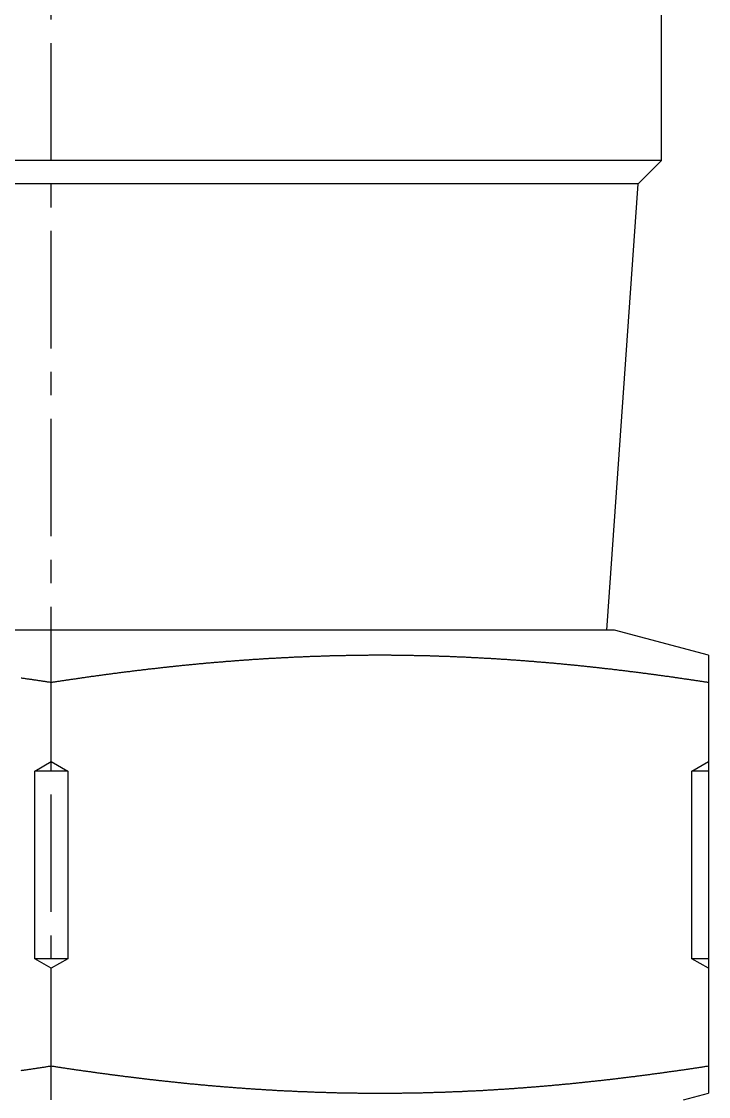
# Model space of a CAD drawing. Extents: x 15.3 to 102.8, y -16.9 to 75.1.
# Drawn here: x 93.87 to 101.19, y 12.31 to 23.75 of the extents above; entities that cross this region are included whole.
import ezdxf

# ---------------------------------------------------------------- set-up
doc = ezdxf.new("R2010")
doc.units = 0
doc.linetypes.add('CENTER', pattern=[2, 1.25, -0.25, 0.25, -0.25])
doc.layers.get('0').update_dxf_attribs({"linetype": 'CONTINUOUS'})
doc.layers.add('CENTER', color=1, linetype='CENTER')

msp = doc.modelspace()

# ---------------------------------------------------------------- linework, layer by layer
at = {"color": 7, "linetype": 'CONTINUOUS'}
for p, q in [((100.685, 22.274), (100.685, 24.674)), ((100.685, 22.274), (87.685, 22.274)), ((100.435, 22.024), (100.685, 22.274)), ((100.435, 22.024), (87.935, 22.024)), ((100.103, 17.274), (100.435, 22.024)), ((100.185, 17.274), (88.185, 17.274)), ((101.185, 17.006), (100.185, 17.274)), ((101.185, 17.006), (101.185, 12.345)), ((94.185, 15.874), (94.185, 16.716)), ((94.009, 15.774), (94.185, 15.874)), ((94.185, 15.874), (94.362, 15.774)), ((101.009, 15.774), (101.185, 15.874)), ((94.362, 15.774), (94.009, 15.774)), ((94.009, 13.774), (94.009, 15.774)), ((94.362, 15.774), (94.362, 13.774)), ((101.009, 13.774), (101.009, 15.774)), ((101.185, 15.774), (101.009, 15.774)), ((94.185, 13.674), (94.009, 13.774)), ((94.362, 13.774), (94.009, 13.774)), ((94.362, 13.774), (94.185, 13.674)), ((101.185, 13.674), (101.009, 13.774)), ((101.185, 13.774), (101.009, 13.774)), ((94.185, 12.635), (94.185, 13.674)), ((100.92, 12.274), (101.185, 12.345))]:
    msp.add_line(p, q, dxfattribs=at)
at = {"color": 7}
for points in [[(101.185, 16.716, 0), (101.176, 16.717, 0), (101.166, 16.719, 0), (101.157, 16.72, 0), (101.147, 16.721, 0), (101.138, 16.723, 0), (101.128, 16.724, 0), (101.119, 16.726, 0), (101.109, 16.727, 0), (101.1, 16.729, 0), (101.091, 16.73, 0), (101.081, 16.732, 0), (101.072, 16.733, 0), (101.062, 16.735, 0), (101.053, 16.736, 0), (101.043, 16.737, 0), (101.034, 16.739, 0), (101.024, 16.74, 0), (101.015, 16.742, 0), (101.005, 16.743, 0), (100.996, 16.744, 0), (100.987, 16.746, 0), (100.977, 16.747, 0), (100.968, 16.749, 0), (100.958, 16.75, 0), (100.949, 16.751, 0), (100.939, 16.753, 0), (100.93, 16.754, 0), (100.92, 16.756, 0), (100.911, 16.757, 0), (100.901, 16.758, 0), (100.892, 16.76, 0), (100.882, 16.761, 0), (100.873, 16.762, 0), (100.863, 16.764, 0), (100.854, 16.765, 0), (100.845, 16.766, 0), (100.835, 16.768, 0), (100.826, 16.769, 0), (100.816, 16.77, 0), (100.807, 16.772, 0), (100.797, 16.773, 0), (100.788, 16.774, 0), (100.778, 16.776, 0), (100.769, 16.777, 0), (100.759, 16.779, 0), (100.75, 16.78, 0), (100.74, 16.781, 0), (100.731, 16.782, 0), (100.721, 16.784, 0), (100.712, 16.785, 0), (100.702, 16.786, 0), (100.693, 16.788, 0), (100.683, 16.789, 0), (100.674, 16.79, 0), (100.665, 16.792, 0), (100.655, 16.793, 0), (100.646, 16.794, 0), (100.636, 16.795, 0), (100.627, 16.797, 0), (100.617, 16.798, 0), (100.608, 16.799, 0), (100.598, 16.801, 0), (100.589, 16.802, 0), (100.579, 16.803, 0), (100.57, 16.804, 0), (100.56, 16.806, 0), (100.551, 16.807, 0), (100.541, 16.808, 0), (100.532, 16.809, 0), (100.522, 16.811, 0), (100.513, 16.812, 0), (100.503, 16.813, 0), (100.494, 16.814, 0), (100.484, 16.816, 0), (100.475, 16.817, 0), (100.465, 16.818, 0), (100.456, 16.819, 0), (100.446, 16.82, 0), (100.437, 16.822, 0), (100.427, 16.823, 0), (100.418, 16.824, 0), (100.408, 16.825, 0), (100.399, 16.826, 0), (100.389, 16.828, 0), (100.38, 16.829, 0), (100.37, 16.83, 0), (100.361, 16.831, 0), (100.351, 16.832, 0), (100.342, 16.834, 0), (100.333, 16.835, 0), (100.323, 16.836, 0), (100.314, 16.837, 0), (100.304, 16.838, 0), (100.295, 16.84, 0), (100.285, 16.841, 0), (100.276, 16.842, 0), (100.266, 16.843, 0), (100.257, 16.844, 0), (100.247, 16.845, 0), (100.238, 16.846, 0), (100.228, 16.848, 0), (100.219, 16.849, 0), (100.209, 16.85, 0), (100.2, 16.851, 0), (100.19, 16.852, 0), (100.181, 16.853, 0), (100.171, 16.854, 0), (100.162, 16.855, 0), (100.152, 16.857, 0), (100.143, 16.858, 0), (100.133, 16.859, 0), (100.124, 16.86, 0), (100.114, 16.861, 0), (100.105, 16.862, 0), (100.095, 16.863, 0), (100.086, 16.864, 0), (100.076, 16.865, 0), (100.067, 16.866, 0), (100.057, 16.867, 0), (100.048, 16.869, 0), (100.038, 16.869, 0), (100.028, 16.871, 0), (100.019, 16.872, 0), (100.009, 16.873, 0), (100, 16.874, 0), (99.99, 16.875, 0), (99.981, 16.876, 0), (99.971, 16.877, 0), (99.962, 16.878, 0), (99.952, 16.879, 0), (99.943, 16.88, 0), (99.933, 16.881, 0), (99.924, 16.882, 0), (99.914, 16.883, 0), (99.905, 16.884, 0), (99.895, 16.885, 0), (99.886, 16.886, 0), (99.876, 16.887, 0), (99.867, 16.888, 0), (99.857, 16.889, 0), (99.848, 16.89, 0), (99.838, 16.891, 0), (99.829, 16.892, 0), (99.819, 16.893, 0), (99.81, 16.894, 0), (99.8, 16.895, 0), (99.791, 16.896, 0), (99.781, 16.897, 0), (99.772, 16.898, 0), (99.762, 16.899, 0), (99.753, 16.9, 0), (99.743, 16.901, 0), (99.734, 16.902, 0), (99.724, 16.903, 0), (99.715, 16.904, 0), (99.705, 16.904, 0), (99.695, 16.905, 0), (99.686, 16.906, 0), (99.677, 16.907, 0), (99.667, 16.908, 0), (99.657, 16.909, 0), (99.648, 16.91, 0), (99.638, 16.911, 0), (99.629, 16.912, 0), (99.619, 16.913, 0), (99.61, 16.914, 0), (99.6, 16.915, 0), (99.591, 16.915, 0), (99.581, 16.916, 0), (99.572, 16.917, 0), (99.562, 16.918, 0), (99.553, 16.919, 0), (99.543, 16.92, 0), (99.534, 16.921, 0), (99.524, 16.922, 0), (99.514, 16.922, 0), (99.505, 16.923, 0), (99.496, 16.924, 0), (99.486, 16.925, 0), (99.476, 16.926, 0), (99.467, 16.927, 0), (99.457, 16.927, 0), (99.448, 16.928, 0), (99.438, 16.929, 0), (99.429, 16.93, 0), (99.419, 16.931, 0), (99.41, 16.931, 0), (99.4, 16.932, 0), (99.391, 16.933, 0), (99.381, 16.934, 0), (99.372, 16.935, 0), (99.362, 16.935, 0), (99.353, 16.936, 0), (99.343, 16.937, 0), (99.333, 16.938, 0), (99.324, 16.939, 0), (99.314, 16.939, 0), (99.305, 16.94, 0), (99.295, 16.941, 0), (99.286, 16.942, 0), (99.276, 16.942, 0), (99.267, 16.943, 0), (99.257, 16.944, 0), (99.248, 16.945, 0), (99.238, 16.945, 0), (99.228, 16.946, 0), (99.219, 16.947, 0), (99.21, 16.948, 0), (99.2, 16.948, 0), (99.19, 16.949, 0), (99.181, 16.95, 0), (99.171, 16.95, 0), (99.162, 16.951, 0), (99.152, 16.952, 0), (99.143, 16.952, 0), (99.133, 16.953, 0), (99.124, 16.954, 0), (99.114, 16.954, 0), (99.105, 16.955, 0), (99.095, 16.956, 0), (99.085, 16.956, 0), (99.076, 16.957, 0), (99.066, 16.958, 0), (99.057, 16.958, 0), (99.047, 16.959, 0), (99.038, 16.96, 0), (99.028, 16.96, 0), (99.019, 16.961, 0), (99.009, 16.962, 0), (98.999, 16.962, 0), (98.99, 16.963, 0), (98.98, 16.963, 0), (98.971, 16.964, 0), (98.961, 16.965, 0), (98.952, 16.965, 0), (98.942, 16.966, 0), (98.933, 16.966, 0), (98.923, 16.967, 0), (98.914, 16.968, 0), (98.904, 16.968, 0), (98.894, 16.969, 0), (98.885, 16.969, 0), (98.875, 16.97, 0), (98.866, 16.971, 0), (98.856, 16.971, 0), (98.847, 16.972, 0), (98.837, 16.972, 0), (98.828, 16.973, 0), (98.818, 16.973, 0), (98.809, 16.974, 0), (98.799, 16.974, 0), (98.79, 16.975, 0), (98.78, 16.976, 0), (98.77, 16.976, 0), (98.761, 16.977, 0), (98.751, 16.977, 0), (98.742, 16.977, 0), (98.732, 16.978, 0), (98.723, 16.979, 0), (98.713, 16.979, 0), (98.704, 16.98, 0), (98.694, 16.98, 0), (98.684, 16.98, 0), (98.675, 16.981, 0), (98.665, 16.981, 0), (98.656, 16.982, 0), (98.646, 16.982, 0), (98.637, 16.983, 0), (98.627, 16.983, 0), (98.618, 16.984, 0), (98.608, 16.984, 0), (98.598, 16.985, 0), (98.589, 16.985, 0), (98.579, 16.985, 0), (98.57, 16.986, 0), (98.56, 16.986, 0), (98.551, 16.987, 0), (98.541, 16.987, 0), (98.531, 16.988, 0), (98.522, 16.988, 0), (98.512, 16.988, 0), (98.503, 16.989, 0), (98.493, 16.989, 0), (98.484, 16.99, 0), (98.474, 16.99, 0), (98.465, 16.99, 0), (98.455, 16.991, 0), (98.445, 16.991, 0), (98.436, 16.991, 0), (98.426, 16.992, 0), (98.417, 16.992, 0), (98.407, 16.992, 0), (98.398, 16.993, 0), (98.388, 16.993, 0), (98.379, 16.994, 0), (98.369, 16.994, 0), (98.359, 16.994, 0), (98.35, 16.995, 0), (98.34, 16.995, 0), (98.331, 16.995, 0), (98.321, 16.995, 0), (98.312, 16.996, 0), (98.302, 16.996, 0), (98.293, 16.996, 0), (98.283, 16.997, 0), (98.273, 16.997, 0), (98.264, 16.997, 0), (98.254, 16.998, 0), (98.245, 16.998, 0), (98.235, 16.998, 0), (98.226, 16.998, 0), (98.216, 16.999, 0), (98.206, 16.999, 0), (98.197, 16.999, 0), (98.187, 16.999, 0), (98.178, 17, 0), (98.168, 17, 0), (98.159, 17, 0), (98.149, 17, 0), (98.139, 17.001, 0), (98.13, 17.001, 0), (98.12, 17.001, 0), (98.111, 17.001, 0), (98.101, 17.001, 0), (98.092, 17.002, 0), (98.082, 17.002, 0), (98.073, 17.002, 0), (98.063, 17.002, 0), (98.053, 17.002, 0), (98.044, 17.003, 0), (98.034, 17.003, 0), (98.025, 17.003, 0), (98.015, 17.003, 0), (98.006, 17.003, 0), (97.996, 17.003, 0), (97.987, 17.003, 0), (97.977, 17.004, 0), (97.967, 17.004, 0), (97.958, 17.004, 0), (97.948, 17.004, 0), (97.939, 17.004, 0), (97.929, 17.004, 0), (97.919, 17.005, 0), (97.91, 17.005, 0), (97.9, 17.005, 0), (97.891, 17.005, 0), (97.881, 17.005, 0), (97.872, 17.005, 0), (97.862, 17.005, 0), (97.853, 17.005, 0), (97.843, 17.005, 0), (97.833, 17.005, 0), (97.824, 17.005, 0), (97.814, 17.005, 0), (97.805, 17.006, 0), (97.795, 17.006, 0), (97.786, 17.006, 0), (97.776, 17.006, 0), (97.766, 17.006, 0), (97.757, 17.006, 0), (97.747, 17.006, 0), (97.738, 17.006, 0), (97.728, 17.006, 0), (97.719, 17.006, 0), (97.709, 17.006, 0), (97.7, 17.006, 0), (97.69, 17.006, 0), (97.68, 17.006, 0), (97.671, 17.006, 0), (97.661, 17.006, 0), (97.652, 17.006, 0), (97.642, 17.006, 0), (97.632, 17.006, 0), (97.623, 17.006, 0), (97.613, 17.006, 0), (97.604, 17.006, 0), (97.594, 17.006, 0), (97.585, 17.006, 0), (97.575, 17.006, 0), (97.566, 17.006, 0), (97.556, 17.005, 0), (97.546, 17.005, 0), (97.537, 17.005, 0), (97.527, 17.005, 0), (97.518, 17.005, 0), (97.508, 17.005, 0), (97.499, 17.005, 0), (97.489, 17.005, 0), (97.48, 17.005, 0), (97.47, 17.005, 0), (97.46, 17.005, 0), (97.451, 17.004, 0), (97.441, 17.004, 0), (97.432, 17.004, 0), (97.422, 17.004, 0), (97.412, 17.004, 0), (97.403, 17.004, 0), (97.393, 17.004, 0), (97.384, 17.003, 0), (97.374, 17.003, 0), (97.365, 17.003, 0), (97.355, 17.003, 0), (97.346, 17.003, 0), (97.336, 17.003, 0), (97.326, 17.003, 0), (97.317, 17.002, 0), (97.307, 17.002, 0), (97.298, 17.002, 0), (97.288, 17.002, 0), (97.279, 17.002, 0), (97.269, 17.001, 0), (97.26, 17.001, 0), (97.25, 17.001, 0), (97.24, 17.001, 0), (97.231, 17, 0), (97.221, 17, 0), (97.212, 17, 0), (97.202, 17, 0), (97.192, 17, 0), (97.183, 16.999, 0), (97.173, 16.999, 0), (97.164, 16.999, 0), (97.154, 16.999, 0), (97.145, 16.998, 0), (97.135, 16.998, 0), (97.126, 16.998, 0), (97.116, 16.997, 0), (97.106, 16.997, 0), (97.097, 16.997, 0), (97.087, 16.997, 0), (97.078, 16.996, 0), (97.068, 16.996, 0), (97.059, 16.996, 0), (97.049, 16.995, 0), (97.04, 16.995, 0), (97.03, 16.995, 0), (97.02, 16.994, 0), (97.011, 16.994, 0), (97.001, 16.994, 0), (96.992, 16.994, 0), (96.982, 16.993, 0), (96.973, 16.993, 0), (96.963, 16.992, 0), (96.954, 16.992, 0), (96.944, 16.992, 0), (96.934, 16.991, 0), (96.925, 16.991, 0), (96.915, 16.991, 0), (96.906, 16.99, 0), (96.896, 16.99, 0), (96.887, 16.99, 0), (96.877, 16.989, 0), (96.868, 16.989, 0), (96.858, 16.988, 0), (96.848, 16.988, 0), (96.839, 16.988, 0), (96.829, 16.987, 0), (96.82, 16.987, 0), (96.81, 16.986, 0), (96.801, 16.986, 0), (96.791, 16.985, 0), (96.781, 16.985, 0), (96.772, 16.985, 0), (96.762, 16.984, 0), (96.753, 16.984, 0), (96.743, 16.983, 0), (96.734, 16.983, 0), (96.724, 16.982, 0), (96.715, 16.982, 0), (96.705, 16.981, 0), (96.695, 16.981, 0), (96.686, 16.98, 0), (96.676, 16.98, 0), (96.667, 16.98, 0), (96.657, 16.979, 0), (96.648, 16.979, 0), (96.638, 16.978, 0), (96.629, 16.977, 0), (96.619, 16.977, 0), (96.609, 16.977, 0), (96.6, 16.976, 0), (96.59, 16.976, 0), (96.581, 16.975, 0), (96.571, 16.974, 0), (96.562, 16.974, 0), (96.552, 16.973, 0), (96.543, 16.973, 0), (96.533, 16.972, 0), (96.523, 16.972, 0), (96.514, 16.971, 0), (96.504, 16.971, 0), (96.495, 16.97, 0), (96.485, 16.969, 0), (96.476, 16.969, 0), (96.466, 16.968, 0), (96.457, 16.968, 0), (96.447, 16.967, 0), (96.438, 16.966, 0), (96.428, 16.966, 0), (96.418, 16.965, 0), (96.409, 16.965, 0), (96.399, 16.964, 0), (96.39, 16.963, 0), (96.38, 16.963, 0), (96.371, 16.962, 0), (96.361, 16.962, 0), (96.352, 16.961, 0), (96.342, 16.96, 0), (96.333, 16.96, 0), (96.323, 16.959, 0), (96.314, 16.958, 0), (96.304, 16.958, 0), (96.294, 16.957, 0), (96.285, 16.956, 0), (96.275, 16.956, 0), (96.266, 16.955, 0), (96.256, 16.954, 0), (96.247, 16.954, 0), (96.237, 16.953, 0), (96.228, 16.952, 0), (96.218, 16.952, 0), (96.209, 16.951, 0), (96.199, 16.95, 0), (96.189, 16.95, 0), (96.18, 16.949, 0), (96.17, 16.948, 0), (96.161, 16.948, 0), (96.151, 16.947, 0), (96.142, 16.946, 0), (96.132, 16.945, 0), (96.123, 16.945, 0), (96.113, 16.944, 0), (96.104, 16.943, 0), (96.094, 16.942, 0), (96.085, 16.942, 0), (96.075, 16.941, 0), (96.066, 16.94, 0), (96.056, 16.939, 0), (96.046, 16.939, 0), (96.037, 16.938, 0), (96.027, 16.937, 0), (96.018, 16.936, 0), (96.008, 16.935, 0), (95.999, 16.935, 0), (95.989, 16.934, 0), (95.98, 16.933, 0), (95.97, 16.932, 0), (95.961, 16.931, 0), (95.951, 16.931, 0), (95.942, 16.93, 0), (95.932, 16.929, 0), (95.922, 16.928, 0), (95.913, 16.927, 0), (95.903, 16.927, 0), (95.894, 16.926, 0), (95.884, 16.925, 0), (95.875, 16.924, 0), (95.865, 16.923, 0), (95.856, 16.922, 0), (95.846, 16.922, 0), (95.837, 16.921, 0), (95.827, 16.92, 0), (95.818, 16.919, 0), (95.808, 16.918, 0), (95.799, 16.917, 0), (95.789, 16.916, 0), (95.779, 16.915, 0), (95.77, 16.915, 0), (95.76, 16.914, 0), (95.751, 16.913, 0), (95.741, 16.912, 0), (95.732, 16.911, 0), (95.722, 16.91, 0), (95.713, 16.909, 0), (95.703, 16.908, 0), (95.694, 16.907, 0), (95.684, 16.906, 0), (95.675, 16.905, 0), (95.665, 16.904, 0), (95.656, 16.904, 0), (95.646, 16.903, 0), (95.637, 16.902, 0), (95.627, 16.901, 0), (95.618, 16.9, 0), (95.608, 16.899, 0), (95.599, 16.898, 0), (95.589, 16.897, 0), (95.58, 16.896, 0), (95.57, 16.895, 0), (95.561, 16.894, 0), (95.551, 16.893, 0), (95.541, 16.892, 0), (95.532, 16.891, 0), (95.522, 16.89, 0), (95.513, 16.889, 0), (95.504, 16.888, 0), (95.494, 16.887, 0), (95.484, 16.886, 0), (95.475, 16.885, 0), (95.465, 16.884, 0), (95.456, 16.883, 0), (95.446, 16.882, 0), (95.437, 16.881, 0), (95.427, 16.88, 0), (95.418, 16.879, 0), (95.408, 16.878, 0), (95.399, 16.877, 0), (95.389, 16.876, 0), (95.38, 16.875, 0), (95.37, 16.874, 0), (95.361, 16.873, 0), (95.351, 16.872, 0), (95.342, 16.871, 0), (95.332, 16.869, 0), (95.323, 16.869, 0), (95.313, 16.867, 0), (95.304, 16.866, 0), (95.294, 16.865, 0), (95.285, 16.864, 0), (95.275, 16.863, 0), (95.266, 16.862, 0), (95.256, 16.861, 0), (95.247, 16.86, 0), (95.237, 16.859, 0), (95.228, 16.858, 0), (95.218, 16.857, 0), (95.209, 16.855, 0), (95.199, 16.854, 0), (95.19, 16.853, 0), (95.18, 16.852, 0), (95.171, 16.851, 0), (95.161, 16.85, 0), (95.152, 16.849, 0), (95.142, 16.848, 0), (95.133, 16.846, 0), (95.123, 16.845, 0), (95.114, 16.844, 0), (95.104, 16.843, 0), (95.095, 16.842, 0), (95.085, 16.841, 0), (95.076, 16.84, 0), (95.066, 16.838, 0), (95.057, 16.837, 0), (95.047, 16.836, 0), (95.038, 16.835, 0), (95.028, 16.834, 0), (95.019, 16.832, 0), (95.009, 16.831, 0), (95, 16.83, 0), (94.99, 16.829, 0), (94.981, 16.828, 0), (94.971, 16.826, 0), (94.962, 16.825, 0), (94.952, 16.824, 0), (94.943, 16.823, 0), (94.933, 16.822, 0), (94.924, 16.82, 0), (94.914, 16.819, 0), (94.905, 16.818, 0), (94.895, 16.817, 0), (94.886, 16.816, 0), (94.876, 16.814, 0), (94.867, 16.813, 0), (94.858, 16.812, 0), (94.848, 16.811, 0), (94.838, 16.809, 0), (94.829, 16.808, 0), (94.82, 16.807, 0), (94.81, 16.806, 0), (94.801, 16.804, 0), (94.791, 16.803, 0), (94.782, 16.802, 0), (94.772, 16.801, 0), (94.763, 16.799, 0), (94.753, 16.798, 0), (94.744, 16.797, 0), (94.734, 16.795, 0), (94.725, 16.794, 0), (94.715, 16.793, 0), (94.706, 16.792, 0), (94.696, 16.79, 0), (94.687, 16.789, 0), (94.677, 16.788, 0), (94.668, 16.786, 0), (94.658, 16.785, 0), (94.649, 16.784, 0), (94.639, 16.782, 0), (94.63, 16.781, 0), (94.621, 16.78, 0), (94.611, 16.779, 0), (94.602, 16.777, 0), (94.592, 16.776, 0), (94.583, 16.774, 0), (94.573, 16.773, 0), (94.564, 16.772, 0), (94.554, 16.77, 0), (94.545, 16.769, 0), (94.535, 16.768, 0), (94.526, 16.766, 0), (94.516, 16.765, 0), (94.507, 16.764, 0), (94.497, 16.762, 0), (94.488, 16.761, 0), (94.478, 16.76, 0), (94.469, 16.758, 0), (94.46, 16.757, 0), (94.45, 16.756, 0), (94.441, 16.754, 0), (94.431, 16.753, 0), (94.422, 16.751, 0), (94.412, 16.75, 0), (94.403, 16.749, 0), (94.393, 16.747, 0), (94.384, 16.746, 0), (94.374, 16.744, 0), (94.365, 16.743, 0), (94.355, 16.742, 0), (94.346, 16.74, 0), (94.337, 16.739, 0), (94.327, 16.737, 0), (94.317, 16.736, 0), (94.308, 16.735, 0), (94.299, 16.733, 0), (94.289, 16.732, 0), (94.28, 16.73, 0), (94.27, 16.729, 0), (94.261, 16.727, 0), (94.251, 16.726, 0), (94.242, 16.724, 0), (94.232, 16.723, 0), (94.223, 16.721, 0), (94.213, 16.72, 0), (94.204, 16.719, 0), (94.195, 16.717, 0), (94.185, 16.716, 0)], [(94.185, 16.716, 0), (94.176, 16.717, 0), (94.166, 16.719, 0), (94.157, 16.72, 0), (94.147, 16.721, 0), (94.138, 16.723, 0), (94.128, 16.724, 0), (94.119, 16.726, 0), (94.109, 16.727, 0), (94.1, 16.729, 0), (94.091, 16.73, 0), (94.081, 16.732, 0), (94.072, 16.733, 0), (94.062, 16.735, 0), (94.053, 16.736, 0), (94.043, 16.737, 0), (94.034, 16.739, 0), (94.024, 16.74, 0), (94.015, 16.742, 0), (94.005, 16.743, 0), (93.996, 16.744, 0), (93.987, 16.746, 0), (93.977, 16.747, 0), (93.968, 16.749, 0), (93.958, 16.75, 0), (93.949, 16.751, 0), (93.939, 16.753, 0), (93.93, 16.754, 0), (93.92, 16.756, 0), (93.911, 16.757, 0), (93.901, 16.758, 0), (93.892, 16.76, 0), (93.882, 16.761, 0), (93.873, 16.762, 0), (93.864, 16.764, 0)], [(93.864, 12.587, 0), (93.873, 12.588, 0), (93.882, 12.59, 0), (93.892, 12.591, 0), (93.901, 12.593, 0), (93.911, 12.594, 0), (93.92, 12.595, 0), (93.93, 12.597, 0), (93.939, 12.598, 0), (93.949, 12.6, 0), (93.958, 12.601, 0), (93.968, 12.602, 0), (93.977, 12.604, 0), (93.987, 12.605, 0), (93.996, 12.607, 0), (94.005, 12.608, 0), (94.015, 12.609, 0), (94.024, 12.611, 0), (94.034, 12.612, 0), (94.043, 12.614, 0), (94.053, 12.615, 0), (94.062, 12.616, 0), (94.072, 12.618, 0), (94.081, 12.619, 0), (94.091, 12.621, 0), (94.1, 12.622, 0), (94.109, 12.623, 0), (94.119, 12.625, 0), (94.128, 12.626, 0), (94.138, 12.628, 0), (94.147, 12.629, 0), (94.157, 12.631, 0), (94.166, 12.632, 0), (94.176, 12.634, 0), (94.185, 12.635, 0)], [(94.185, 12.635, 0), (94.195, 12.634, 0), (94.204, 12.632, 0), (94.213, 12.631, 0), (94.223, 12.629, 0), (94.232, 12.628, 0), (94.242, 12.626, 0), (94.251, 12.625, 0), (94.261, 12.623, 0), (94.27, 12.622, 0), (94.28, 12.621, 0), (94.289, 12.619, 0), (94.299, 12.618, 0), (94.308, 12.616, 0), (94.317, 12.615, 0), (94.327, 12.614, 0), (94.337, 12.612, 0), (94.346, 12.611, 0), (94.355, 12.609, 0), (94.365, 12.608, 0), (94.374, 12.607, 0), (94.384, 12.605, 0), (94.393, 12.604, 0), (94.403, 12.602, 0), (94.412, 12.601, 0), (94.422, 12.6, 0), (94.431, 12.598, 0), (94.441, 12.597, 0), (94.45, 12.595, 0), (94.46, 12.594, 0), (94.469, 12.593, 0), (94.478, 12.591, 0), (94.488, 12.59, 0), (94.497, 12.588, 0), (94.507, 12.587, 0), (94.516, 12.586, 0), (94.526, 12.584, 0), (94.535, 12.583, 0), (94.545, 12.582, 0), (94.554, 12.58, 0), (94.564, 12.579, 0), (94.573, 12.578, 0), (94.583, 12.576, 0), (94.592, 12.575, 0), (94.602, 12.574, 0), (94.611, 12.572, 0), (94.621, 12.571, 0), (94.63, 12.57, 0), (94.639, 12.568, 0), (94.649, 12.567, 0), (94.658, 12.566, 0), (94.668, 12.565, 0), (94.677, 12.563, 0), (94.687, 12.562, 0), (94.696, 12.561, 0), (94.706, 12.559, 0), (94.715, 12.558, 0), (94.725, 12.557, 0), (94.734, 12.555, 0), (94.744, 12.554, 0), (94.753, 12.553, 0), (94.763, 12.552, 0), (94.772, 12.55, 0), (94.782, 12.549, 0), (94.791, 12.548, 0), (94.801, 12.546, 0), (94.81, 12.545, 0), (94.82, 12.544, 0), (94.829, 12.543, 0), (94.838, 12.541, 0), (94.848, 12.54, 0), (94.858, 12.539, 0), (94.867, 12.538, 0), (94.876, 12.537, 0), (94.886, 12.535, 0), (94.895, 12.534, 0), (94.905, 12.533, 0), (94.914, 12.532, 0), (94.924, 12.53, 0), (94.933, 12.529, 0), (94.943, 12.528, 0), (94.952, 12.527, 0), (94.962, 12.526, 0), (94.971, 12.524, 0), (94.981, 12.523, 0), (94.99, 12.522, 0), (95, 12.521, 0), (95.009, 12.52, 0), (95.019, 12.518, 0), (95.028, 12.517, 0), (95.038, 12.516, 0), (95.047, 12.515, 0), (95.057, 12.514, 0), (95.066, 12.512, 0), (95.076, 12.511, 0), (95.085, 12.51, 0), (95.095, 12.509, 0), (95.104, 12.508, 0), (95.114, 12.507, 0), (95.123, 12.506, 0), (95.133, 12.505, 0), (95.142, 12.503, 0), (95.152, 12.502, 0), (95.161, 12.501, 0), (95.171, 12.5, 0), (95.18, 12.499, 0), (95.19, 12.498, 0), (95.199, 12.497, 0), (95.209, 12.495, 0), (95.218, 12.494, 0), (95.228, 12.493, 0), (95.237, 12.492, 0), (95.247, 12.491, 0), (95.256, 12.49, 0), (95.266, 12.489, 0), (95.275, 12.488, 0), (95.285, 12.487, 0), (95.294, 12.486, 0), (95.304, 12.485, 0), (95.313, 12.483, 0), (95.323, 12.482, 0), (95.332, 12.481, 0), (95.342, 12.48, 0), (95.351, 12.479, 0), (95.361, 12.478, 0), (95.37, 12.477, 0), (95.38, 12.476, 0), (95.389, 12.475, 0), (95.399, 12.474, 0), (95.408, 12.473, 0), (95.418, 12.472, 0), (95.427, 12.471, 0), (95.437, 12.47, 0), (95.446, 12.469, 0), (95.456, 12.468, 0), (95.465, 12.467, 0), (95.475, 12.466, 0), (95.484, 12.465, 0), (95.494, 12.464, 0), (95.504, 12.463, 0), (95.513, 12.462, 0), (95.522, 12.461, 0), (95.532, 12.46, 0), (95.541, 12.459, 0), (95.551, 12.458, 0), (95.561, 12.457, 0), (95.57, 12.456, 0), (95.58, 12.455, 0), (95.589, 12.454, 0), (95.599, 12.453, 0), (95.608, 12.452, 0), (95.618, 12.451, 0), (95.627, 12.45, 0), (95.637, 12.449, 0), (95.646, 12.448, 0), (95.656, 12.447, 0), (95.665, 12.446, 0), (95.675, 12.445, 0), (95.684, 12.444, 0), (95.694, 12.444, 0), (95.703, 12.443, 0), (95.713, 12.442, 0), (95.722, 12.441, 0), (95.732, 12.44, 0), (95.741, 12.439, 0), (95.751, 12.438, 0), (95.76, 12.437, 0), (95.77, 12.436, 0), (95.779, 12.435, 0), (95.789, 12.435, 0), (95.799, 12.434, 0), (95.808, 12.433, 0), (95.818, 12.432, 0), (95.827, 12.431, 0), (95.837, 12.43, 0), (95.846, 12.429, 0), (95.856, 12.428, 0), (95.865, 12.428, 0), (95.875, 12.427, 0), (95.884, 12.426, 0), (95.894, 12.425, 0), (95.903, 12.424, 0), (95.913, 12.424, 0), (95.922, 12.423, 0), (95.932, 12.422, 0), (95.942, 12.421, 0), (95.951, 12.42, 0), (95.961, 12.419, 0), (95.97, 12.419, 0), (95.98, 12.418, 0), (95.989, 12.417, 0), (95.999, 12.416, 0), (96.008, 12.415, 0), (96.018, 12.415, 0), (96.027, 12.414, 0), (96.037, 12.413, 0), (96.046, 12.412, 0), (96.056, 12.412, 0), (96.065, 12.411, 0), (96.075, 12.41, 0), (96.085, 12.409, 0), (96.094, 12.409, 0), (96.104, 12.408, 0), (96.113, 12.407, 0), (96.123, 12.406, 0), (96.132, 12.406, 0), (96.142, 12.405, 0), (96.151, 12.404, 0), (96.161, 12.403, 0), (96.17, 12.403, 0), (96.18, 12.402, 0), (96.189, 12.401, 0), (96.199, 12.401, 0), (96.209, 12.4, 0), (96.218, 12.399, 0), (96.228, 12.399, 0), (96.237, 12.398, 0), (96.247, 12.397, 0), (96.256, 12.396, 0), (96.266, 12.396, 0), (96.275, 12.395, 0), (96.285, 12.394, 0), (96.294, 12.394, 0), (96.304, 12.393, 0), (96.314, 12.392, 0), (96.323, 12.392, 0), (96.333, 12.391, 0), (96.342, 12.39, 0), (96.352, 12.39, 0), (96.361, 12.389, 0), (96.371, 12.389, 0), (96.38, 12.388, 0), (96.39, 12.387, 0), (96.399, 12.387, 0), (96.409, 12.386, 0), (96.418, 12.386, 0), (96.428, 12.385, 0), (96.438, 12.384, 0), (96.447, 12.384, 0), (96.457, 12.383, 0), (96.466, 12.383, 0), (96.476, 12.382, 0), (96.485, 12.381, 0), (96.495, 12.381, 0), (96.504, 12.38, 0), (96.514, 12.38, 0), (96.523, 12.379, 0), (96.533, 12.379, 0), (96.543, 12.378, 0), (96.552, 12.377, 0), (96.562, 12.377, 0), (96.571, 12.377, 0), (96.581, 12.376, 0), (96.59, 12.375, 0), (96.6, 12.375, 0), (96.609, 12.374, 0), (96.619, 12.374, 0), (96.629, 12.373, 0), (96.638, 12.373, 0), (96.648, 12.372, 0), (96.657, 12.372, 0), (96.667, 12.371, 0), (96.676, 12.371, 0), (96.686, 12.37, 0), (96.695, 12.37, 0), (96.705, 12.369, 0), (96.715, 12.369, 0), (96.724, 12.368, 0), (96.734, 12.368, 0), (96.743, 12.368, 0), (96.753, 12.367, 0), (96.762, 12.367, 0), (96.772, 12.366, 0), (96.781, 12.366, 0), (96.791, 12.365, 0), (96.801, 12.365, 0), (96.81, 12.364, 0), (96.82, 12.364, 0), (96.829, 12.364, 0), (96.839, 12.363, 0), (96.848, 12.363, 0), (96.858, 12.363, 0), (96.868, 12.362, 0), (96.877, 12.362, 0), (96.887, 12.361, 0), (96.896, 12.361, 0), (96.906, 12.361, 0), (96.915, 12.36, 0), (96.925, 12.36, 0), (96.934, 12.359, 0), (96.944, 12.359, 0), (96.954, 12.359, 0), (96.963, 12.358, 0), (96.973, 12.358, 0), (96.982, 12.358, 0), (96.992, 12.357, 0), (97.001, 12.357, 0), (97.011, 12.357, 0), (97.02, 12.356, 0), (97.03, 12.356, 0), (97.04, 12.356, 0), (97.049, 12.355, 0), (97.059, 12.355, 0), (97.068, 12.355, 0), (97.078, 12.354, 0), (97.087, 12.354, 0), (97.097, 12.354, 0), (97.106, 12.354, 0), (97.116, 12.353, 0), (97.126, 12.353, 0), (97.135, 12.353, 0), (97.145, 12.352, 0), (97.154, 12.352, 0), (97.164, 12.352, 0), (97.173, 12.352, 0), (97.183, 12.351, 0), (97.192, 12.351, 0), (97.202, 12.351, 0), (97.212, 12.351, 0), (97.221, 12.351, 0), (97.231, 12.35, 0), (97.24, 12.35, 0), (97.25, 12.35, 0), (97.26, 12.35, 0), (97.269, 12.349, 0), (97.279, 12.349, 0), (97.288, 12.349, 0), (97.298, 12.349, 0), (97.307, 12.349, 0), (97.317, 12.348, 0), (97.326, 12.348, 0), (97.336, 12.348, 0), (97.346, 12.348, 0), (97.355, 12.348, 0), (97.365, 12.348, 0), (97.374, 12.348, 0), (97.384, 12.347, 0), (97.393, 12.347, 0), (97.403, 12.347, 0), (97.412, 12.347, 0), (97.422, 12.347, 0), (97.432, 12.347, 0), (97.441, 12.347, 0), (97.451, 12.346, 0), (97.46, 12.346, 0), (97.47, 12.346, 0), (97.48, 12.346, 0), (97.489, 12.346, 0), (97.499, 12.346, 0), (97.508, 12.346, 0), (97.518, 12.346, 0), (97.527, 12.346, 0), (97.537, 12.346, 0), (97.546, 12.345, 0), (97.556, 12.345, 0), (97.566, 12.345, 0), (97.575, 12.345, 0), (97.585, 12.345, 0), (97.594, 12.345, 0), (97.604, 12.345, 0), (97.613, 12.345, 0), (97.623, 12.345, 0), (97.632, 12.345, 0), (97.642, 12.345, 0), (97.652, 12.345, 0), (97.661, 12.345, 0), (97.671, 12.345, 0), (97.68, 12.345, 0), (97.69, 12.345, 0), (97.7, 12.345, 0), (97.709, 12.345, 0), (97.719, 12.345, 0), (97.728, 12.345, 0), (97.738, 12.345, 0), (97.747, 12.345, 0), (97.757, 12.345, 0), (97.766, 12.345, 0), (97.776, 12.345, 0), (97.786, 12.345, 0), (97.795, 12.345, 0), (97.805, 12.345, 0), (97.814, 12.345, 0), (97.824, 12.345, 0), (97.833, 12.346, 0), (97.843, 12.346, 0), (97.853, 12.346, 0), (97.862, 12.346, 0), (97.872, 12.346, 0), (97.881, 12.346, 0), (97.891, 12.346, 0), (97.9, 12.346, 0), (97.91, 12.346, 0), (97.919, 12.346, 0), (97.929, 12.347, 0), (97.939, 12.347, 0), (97.948, 12.347, 0), (97.958, 12.347, 0), (97.967, 12.347, 0), (97.977, 12.347, 0), (97.987, 12.347, 0), (97.996, 12.348, 0), (98.006, 12.348, 0), (98.015, 12.348, 0), (98.025, 12.348, 0), (98.034, 12.348, 0), (98.044, 12.348, 0), (98.053, 12.348, 0), (98.063, 12.349, 0), (98.073, 12.349, 0), (98.082, 12.349, 0), (98.092, 12.349, 0), (98.101, 12.35, 0), (98.111, 12.35, 0), (98.12, 12.35, 0), (98.13, 12.35, 0), (98.139, 12.35, 0), (98.149, 12.351, 0), (98.159, 12.351, 0), (98.168, 12.351, 0), (98.178, 12.351, 0), (98.187, 12.351, 0), (98.197, 12.352, 0), (98.206, 12.352, 0), (98.216, 12.352, 0), (98.226, 12.352, 0), (98.235, 12.353, 0), (98.245, 12.353, 0), (98.254, 12.353, 0), (98.264, 12.354, 0), (98.273, 12.354, 0), (98.283, 12.354, 0), (98.293, 12.354, 0), (98.302, 12.355, 0), (98.312, 12.355, 0), (98.321, 12.355, 0), (98.331, 12.356, 0), (98.34, 12.356, 0), (98.35, 12.356, 0), (98.359, 12.357, 0), (98.369, 12.357, 0), (98.379, 12.357, 0), (98.388, 12.358, 0), (98.398, 12.358, 0), (98.407, 12.358, 0), (98.417, 12.359, 0), (98.426, 12.359, 0), (98.436, 12.359, 0), (98.445, 12.36, 0), (98.455, 12.36, 0), (98.465, 12.361, 0), (98.474, 12.361, 0), (98.484, 12.361, 0), (98.493, 12.362, 0), (98.503, 12.362, 0), (98.512, 12.363, 0), (98.522, 12.363, 0), (98.531, 12.363, 0), (98.541, 12.364, 0), (98.551, 12.364, 0), (98.56, 12.364, 0), (98.57, 12.365, 0), (98.579, 12.365, 0), (98.589, 12.366, 0), (98.598, 12.366, 0), (98.608, 12.367, 0), (98.618, 12.367, 0), (98.627, 12.368, 0), (98.637, 12.368, 0), (98.646, 12.368, 0), (98.656, 12.369, 0), (98.665, 12.369, 0), (98.675, 12.37, 0), (98.684, 12.37, 0), (98.694, 12.371, 0), (98.704, 12.371, 0), (98.713, 12.372, 0), (98.723, 12.372, 0), (98.732, 12.373, 0), (98.742, 12.373, 0), (98.751, 12.374, 0), (98.761, 12.374, 0), (98.77, 12.375, 0), (98.78, 12.375, 0), (98.79, 12.376, 0), (98.799, 12.377, 0), (98.809, 12.377, 0), (98.818, 12.377, 0), (98.828, 12.378, 0), (98.837, 12.379, 0), (98.847, 12.379, 0), (98.856, 12.38, 0), (98.866, 12.38, 0), (98.875, 12.381, 0), (98.885, 12.381, 0), (98.894, 12.382, 0), (98.904, 12.383, 0), (98.914, 12.383, 0), (98.923, 12.384, 0), (98.933, 12.384, 0), (98.942, 12.385, 0), (98.952, 12.386, 0), (98.961, 12.386, 0), (98.971, 12.387, 0), (98.98, 12.387, 0), (98.99, 12.388, 0), (98.999, 12.389, 0), (99.009, 12.389, 0), (99.019, 12.39, 0), (99.028, 12.39, 0), (99.038, 12.391, 0), (99.047, 12.392, 0), (99.057, 12.392, 0), (99.066, 12.393, 0), (99.076, 12.394, 0), (99.085, 12.394, 0), (99.095, 12.395, 0), (99.105, 12.396, 0), (99.114, 12.396, 0), (99.124, 12.397, 0), (99.133, 12.398, 0), (99.143, 12.399, 0), (99.152, 12.399, 0), (99.162, 12.4, 0), (99.171, 12.4, 0), (99.181, 12.401, 0), (99.19, 12.402, 0), (99.2, 12.403, 0), (99.21, 12.403, 0), (99.219, 12.404, 0), (99.228, 12.405, 0), (99.238, 12.406, 0), (99.248, 12.406, 0), (99.257, 12.407, 0), (99.267, 12.408, 0), (99.276, 12.409, 0), (99.286, 12.409, 0), (99.295, 12.41, 0), (99.305, 12.411, 0), (99.314, 12.412, 0), (99.324, 12.412, 0), (99.333, 12.413, 0), (99.343, 12.414, 0), (99.353, 12.415, 0), (99.362, 12.415, 0), (99.372, 12.416, 0), (99.381, 12.417, 0), (99.391, 12.418, 0), (99.4, 12.419, 0), (99.41, 12.419, 0), (99.419, 12.42, 0), (99.429, 12.421, 0), (99.438, 12.422, 0), (99.448, 12.423, 0), (99.457, 12.424, 0), (99.467, 12.424, 0), (99.476, 12.425, 0), (99.486, 12.426, 0), (99.496, 12.427, 0), (99.505, 12.428, 0), (99.514, 12.428, 0), (99.524, 12.429, 0), (99.534, 12.43, 0), (99.543, 12.431, 0), (99.553, 12.432, 0), (99.562, 12.433, 0), (99.572, 12.434, 0), (99.581, 12.435, 0), (99.591, 12.435, 0), (99.6, 12.436, 0), (99.61, 12.437, 0), (99.619, 12.438, 0), (99.629, 12.439, 0), (99.638, 12.44, 0), (99.648, 12.441, 0), (99.657, 12.442, 0), (99.667, 12.443, 0), (99.677, 12.444, 0), (99.686, 12.444, 0), (99.695, 12.445, 0), (99.705, 12.446, 0), (99.715, 12.447, 0), (99.724, 12.448, 0), (99.734, 12.449, 0), (99.743, 12.45, 0), (99.753, 12.451, 0), (99.762, 12.452, 0), (99.772, 12.453, 0), (99.781, 12.454, 0), (99.791, 12.455, 0), (99.8, 12.456, 0), (99.81, 12.457, 0), (99.819, 12.458, 0), (99.829, 12.459, 0), (99.838, 12.46, 0), (99.848, 12.461, 0), (99.857, 12.462, 0), (99.867, 12.463, 0), (99.876, 12.464, 0), (99.886, 12.465, 0), (99.895, 12.466, 0), (99.905, 12.467, 0), (99.914, 12.468, 0), (99.924, 12.469, 0), (99.933, 12.47, 0), (99.943, 12.471, 0), (99.952, 12.472, 0), (99.962, 12.473, 0), (99.971, 12.474, 0), (99.981, 12.475, 0), (99.99, 12.476, 0), (100, 12.477, 0), (100.009, 12.478, 0), (100.019, 12.479, 0), (100.028, 12.48, 0), (100.038, 12.481, 0), (100.048, 12.482, 0), (100.057, 12.483, 0), (100.067, 12.485, 0), (100.076, 12.486, 0), (100.086, 12.487, 0), (100.095, 12.488, 0), (100.105, 12.489, 0), (100.114, 12.49, 0), (100.124, 12.491, 0), (100.133, 12.492, 0), (100.143, 12.493, 0), (100.152, 12.494, 0), (100.162, 12.495, 0), (100.171, 12.497, 0), (100.181, 12.498, 0), (100.19, 12.499, 0), (100.2, 12.5, 0), (100.209, 12.501, 0), (100.219, 12.502, 0), (100.228, 12.503, 0), (100.238, 12.505, 0), (100.247, 12.506, 0), (100.257, 12.507, 0), (100.266, 12.508, 0), (100.276, 12.509, 0), (100.285, 12.51, 0), (100.295, 12.511, 0), (100.304, 12.512, 0), (100.314, 12.514, 0), (100.323, 12.515, 0), (100.333, 12.516, 0), (100.342, 12.517, 0), (100.351, 12.518, 0), (100.361, 12.52, 0), (100.37, 12.521, 0), (100.38, 12.522, 0), (100.389, 12.523, 0), (100.399, 12.524, 0), (100.408, 12.526, 0), (100.418, 12.527, 0), (100.427, 12.528, 0), (100.437, 12.529, 0), (100.446, 12.53, 0), (100.456, 12.532, 0), (100.465, 12.533, 0), (100.475, 12.534, 0), (100.484, 12.535, 0), (100.494, 12.537, 0), (100.503, 12.538, 0), (100.513, 12.539, 0), (100.522, 12.54, 0), (100.532, 12.541, 0), (100.541, 12.543, 0), (100.551, 12.544, 0), (100.56, 12.545, 0), (100.57, 12.546, 0), (100.579, 12.548, 0), (100.589, 12.549, 0), (100.598, 12.55, 0), (100.608, 12.552, 0), (100.617, 12.553, 0), (100.627, 12.554, 0), (100.636, 12.555, 0), (100.646, 12.557, 0), (100.655, 12.558, 0), (100.665, 12.559, 0), (100.674, 12.561, 0), (100.683, 12.562, 0), (100.693, 12.563, 0), (100.702, 12.565, 0), (100.712, 12.566, 0), (100.721, 12.567, 0), (100.731, 12.568, 0), (100.74, 12.57, 0), (100.75, 12.571, 0), (100.759, 12.572, 0), (100.769, 12.574, 0), (100.778, 12.575, 0), (100.788, 12.576, 0), (100.797, 12.578, 0), (100.807, 12.579, 0), (100.816, 12.58, 0), (100.826, 12.582, 0), (100.835, 12.583, 0), (100.845, 12.584, 0), (100.854, 12.586, 0), (100.863, 12.587, 0), (100.873, 12.588, 0), (100.882, 12.59, 0), (100.892, 12.591, 0), (100.901, 12.593, 0), (100.911, 12.594, 0), (100.92, 12.595, 0), (100.93, 12.597, 0), (100.939, 12.598, 0), (100.949, 12.6, 0), (100.958, 12.601, 0), (100.968, 12.602, 0), (100.977, 12.604, 0), (100.987, 12.605, 0), (100.996, 12.607, 0), (101.005, 12.608, 0), (101.015, 12.609, 0), (101.024, 12.611, 0), (101.034, 12.612, 0), (101.043, 12.614, 0), (101.053, 12.615, 0), (101.062, 12.616, 0), (101.072, 12.618, 0), (101.081, 12.619, 0), (101.091, 12.621, 0), (101.1, 12.622, 0), (101.109, 12.623, 0), (101.119, 12.625, 0), (101.128, 12.626, 0), (101.138, 12.628, 0), (101.147, 12.629, 0), (101.157, 12.631, 0), (101.166, 12.632, 0), (101.176, 12.634, 0), (101.185, 12.635, 0)]]:
    msp.add_polyline3d(points, dxfattribs=at)
at = {"layer": 'CENTER', "color": 1, "linetype": 'CENTER'}
msp.add_line((94.185, 0.274), (94.185, 49.624), dxfattribs=at)

doc.saveas('drawing.dxf')
